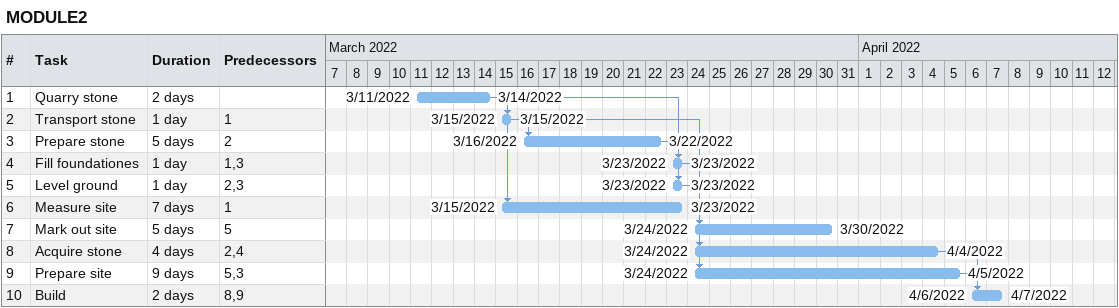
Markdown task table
MODULE2

| ID | Task | Duration | Start | Finish | Predecessors |
|---|---|---|---|---|---|
| 1 | Quarry stone | 2d | 2022-03-11 | 2022-03-14 |  |
| 2 | Transport stone | 1d | 2022-03-15 | 2022-03-15 | 1 |
| 3 | Prepare stone | 5d | 2022-03-16 | 2022-03-22 | 2 |
| 4 | Fill foundationes | 1d | 2022-03-23 | 2022-03-23 | 1, 3 |
| 5 | Level ground | 1d | 2022-03-23 | 2022-03-23 | 2, 3 |
| 6 | Measure site | 7d | 2022-03-15 | 2022-03-23 | 1 |
| 7 | Mark out site | 5d | 2022-03-24 | 2022-03-30 | 5 |
| 8 | Acquire stone | 4d | 2022-03-24 | 2022-04-04 | 2, 4 |
| 9 | Prepare site | 9d | 2022-03-24 | 2022-04-05 | 5, 3 |
| 10 | Build | 2d | 2022-04-06 | 2022-04-07 | 8, 9 |
